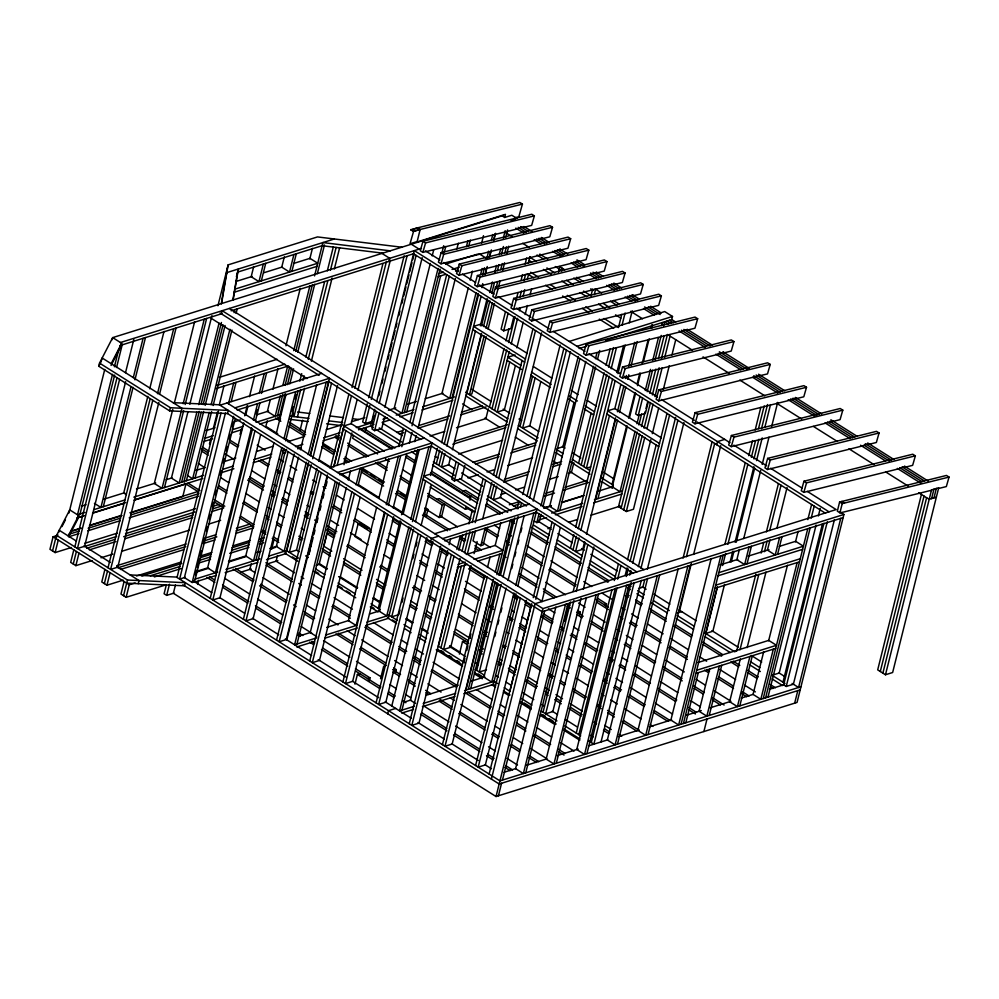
<?xml version="1.0" encoding="UTF-8"?>
<svg xmlns="http://www.w3.org/2000/svg" width="999" height="999" viewBox="0 0 999 999"><rect width="100%" height="100%" fill="white"/><g stroke="black" fill="none" stroke-linecap="round" stroke-linejoin="round"><path stroke-width="1.5" d="M221.266 303.746L227.36 267.994M221.553 303.571L228.147 264.86L317.495 236.925L401.76 247.215M232.854 300.125L237.625 272.115M233.129 299.95L238.399 268.981L236.401 276.673M938.498 488.511L946.34 486.575L949.05 477.072L946.453 475.437L839.61 501.998L837.337 511.201L839.922 512.837L844.58 511.825L931.455 490.259M839.922 512.837L842.207 503.621L949.05 477.072M57.505 535.402L53.072 536.788L49.95 549.313L55.132 552.584L71.379 547.502M52.547 550.948L55.669 538.424M68.831 536.351L77.959 518.681L78.734 515.546L69.73 509.877L56.581 535.364L55.794 538.498L57.767 534.677M99.525 363.099L170.417 407.742L228.272 410.414L227.497 413.549L169.63 410.876L98.751 366.233L99.525 363.099L112.687 337.612L503.309 215.459M58.691 532.355L59.203 530.269L76.224 540.983M101.636 360.09L102.16 358.004L181.98 408.279L162.075 488.336L154.308 483.441L172.752 409.44M55.132 552.584L58.254 540.047M68.956 513.011L104.758 369.43M112.163 339.697L112.687 337.612L121.691 343.281L120.904 346.403L111.076 365.447M112.525 374.325L77.51 514.772L84.927 512.462M114.41 366.783L118.931 348.651M80.02 513.998L114.66 375.05M116.546 367.507L122.19 344.855M73.801 549.85L70.679 562.375L75.862 565.646L92.12 560.564M74.85 546.878L117.02 377.734M73.277 564.01L76.399 551.485M119.605 379.37L77.435 548.513L84.603 546.266L125.649 381.655M75.862 565.646L78.996 553.109M125.524 372.677L133.816 339.46M131.044 386.638L100.924 507.455L94.443 503.371M133.304 377.585L143.094 338.311M103.309 506.705L133.054 387.4M134.94 379.857L145.479 337.562M147.827 396.341L123.726 492.994L126.324 494.63M149.713 388.798L164.011 331.406M104.907 569.442L101.786 581.967L106.968 585.227L123.214 580.144M108.017 567.769L150.187 398.638M104.371 583.603L107.505 571.066M152.785 400.262L110.614 569.405L117.782 567.17L158.816 402.56M106.968 585.227L110.09 572.702M157.48 393.693L173.676 328.758M159.49 394.455L176.061 328.009M124.088 581.518L120.966 594.043L126.149 597.315L166.034 584.84M123.551 595.679L127.46 580.019L56.581 535.364M169.63 410.876L170.417 407.742M174.263 403.396L194.593 321.84M126.149 597.315L129.271 584.777L135.177 582.941M138.249 583.691L139.036 580.556L116.783 566.545M183.167 403.758L204.258 319.193M164.473 487.587L183.679 410.564M185.177 404.52L206.643 318.444M187.962 411.775L171.428 478.084L179.208 482.979L196.865 412.15M189.847 404.233L211.925 315.647M217.944 305.744L228.147 264.86M226.049 275.736L226.823 272.602L334.34 238.986M198.739 404.607L219.031 323.239M221.378 313.836L222.153 310.701L636.825 571.903M181.593 482.23L199.251 411.401M201.136 403.871L221.428 322.49M183.978 481.481L201.274 412.162M203.147 404.62L223.064 324.75M186.376 480.731L203.659 411.413M205.157 405.382L225.075 325.512M166.184 585.402L164.098 593.743L166.696 595.379L174.101 593.069M209.228 412.325L192.657 478.771L187.475 475.499M211.114 404.77L229.932 329.258M234.078 312.65L234.827 309.628M195.055 478.022L211.613 411.576M213.124 405.532L231.943 330.02M236.089 313.411L237.225 308.878M166.696 595.379L169.468 584.24M209.478 443.981L210.864 438.411M213.374 428.321L217.42 412.1M175.462 584.939L173.389 593.294L496.041 796.528L797.065 702.409L843.918 514.473L542.907 608.603L219.343 404.782L224.038 385.577M253.734 266.483L251.174 276.723L258.953 281.618L263.324 264.073M177.035 577.459L218.444 411.338M221.041 412.974L179.62 579.095L185.352 577.31M225.437 412.987L184.403 577.609L192.17 582.504L194.568 581.755L235.227 418.656M228.509 403.733L233.654 383.104M231.256 401.511L236.039 382.355M261.338 280.869L265.722 263.324M192.17 582.504L233.591 416.383M195.492 574.85L196.616 570.317M197.377 567.295L199.638 558.229M200.387 555.207L201.511 550.686M203.396 543.131L204.533 538.598M206.406 531.043L207.542 526.523M209.415 518.968L210.552 514.435M212.437 506.88L213.561 502.36M215.447 494.805L216.571 490.272M220.342 475.174L221.466 470.641M223.351 463.086L224.488 458.553M226.361 451.011L227.497 446.478M229.383 438.923L230.507 434.39M232.392 426.848L233.516 422.315M197.615 584.427L198.664 580.257M240.06 434.415L241.446 428.846M244.693 415.809L247.265 405.494M249.475 396.653L254.62 376.011M263.948 272.727L281.755 267.158L284.303 256.93M243.756 422.927L207.605 567.907L215.384 572.802L251.536 427.822M245.642 415.372L247.902 406.318M259.453 392.694L264.236 373.539M293.906 254.508L289.535 272.053L281.755 267.158M253.409 420.267L257.555 403.658M210.202 598.364L252.372 429.22M256.331 414.061L257.43 409.64M261.476 393.431L266.621 372.789M291.92 271.303L296.291 253.771M255.432 421.029L259.94 402.909M254.97 430.856L212.799 599.987L219.967 597.752L260.627 434.652M270.317 399.65L267.37 411.438L275.15 416.333L280.294 395.691M272.889 389.323L278.034 368.693M267.245 420.779L265.859 426.348L277.722 433.816M285.951 345.741L300.262 288.349M309.802 258.928L312.437 248.351M282.867 385.377L287.637 366.221M277.535 415.584L282.804 394.443M285.065 385.377L289.66 366.945M293.731 350.637L309.927 285.689M279.158 418.019L285.202 393.693M287.45 384.64L291.596 368.019M295.741 351.411L312.312 284.94M314.56 275.899L322.877 242.57L390.197 250.836M274.001 442.707L245.754 555.968L253.534 560.876L281.768 447.602M276.261 433.653L286.051 394.38M289.847 383.891L293.606 368.781M297.752 352.172L314.697 284.216M317.332 273.639L324.488 244.955M251.224 563.811L249.837 569.38L255.095 572.702M284.028 438.549L295.704 391.733M293.431 406.83L292.295 411.363L293.956 416.595L300.736 389.41M295.304 399.288L296.441 394.755M299.825 381.156L301.71 373.614M305.856 356.993L324.675 281.493M327.31 270.916L333.341 246.753M255.919 560.127L283.778 448.376M285.664 440.821L298.089 390.984M243.381 619.255L285.552 450.112M302.997 380.357L304.121 375.824M308.266 359.215L327.847 280.682M330.482 270.105L336.126 247.452M288.137 451.748L245.966 620.891L253.134 618.643L294.181 454.033M297.44 417.02L304.595 388.324M311.376 361.139L332.08 278.084M334.34 269.018L339.61 247.877M300.162 429.945L302.597 420.204M271.616 549.263L274.038 539.51M298.551 457.305L276.336 546.416L284.116 551.311L306.331 462.212M300.437 449.762L316.621 384.827M277.497 555.594L276.111 561.163L294.543 572.777M308.204 454.657L326.286 382.167M308.341 462.974L285.714 553.696L266.521 559.702M310.227 455.419L329.458 378.284L234.927 407.842M286.763 550.724L308.554 463.324M310.427 455.781L328.933 381.581M311.188 464.772L289.348 552.36L296.516 550.112L316.845 468.568M312.699 458.728L331.518 383.216M318.731 461.014L337.562 385.502M276.548 640.147L318.718 471.016M321.316 472.639L279.146 641.783L286.313 639.547L327.347 474.937M286.825 639.872L327.497 476.773M308.816 554.42L310.901 546.066M308.978 554.233L310.102 549.7M310.851 546.678L313.112 537.624M313.873 534.602L314.997 530.069M316.883 522.514L318.007 517.994M319.892 510.439L321.029 505.906M322.902 498.351L324.038 493.831M325.924 486.276L327.048 481.743M330.432 468.156L348.888 394.155M352.048 387.537L382.917 263.699M333.778 466.77L351.473 395.791M333.841 466.783L344.043 425.899L351.211 423.651L391.383 448.951M354.832 388.236L386.463 261.388M337.187 465.397L345.854 430.656M388.923 261.451L389.71 258.316L381.93 253.409M357.942 390.172L390.322 260.302M335.264 481.668L294.605 644.767L316.758 637.837M351.111 423.751L357.142 399.588M296.99 644.018L337.275 482.43M339.46 482.792L319.131 564.36L316.258 565.247M343.981 464.672L351.885 432.954M334.665 536.263L329.408 532.954L327.01 533.691L323.888 546.228L331.793 551.198M353.371 435.464L352.672 438.249L377.597 453.946M346.391 487.574L310.239 632.554L316.72 636.625M348.264 480.019L350.524 470.954M367.207 403.808L362.687 421.94L365.284 423.564L372.452 421.328M368.718 397.777L404.108 255.819M365.284 423.564L369.805 405.444M371.303 399.4L407.08 255.944M365.659 430.344L366.358 427.56M309.727 661.051L351.898 491.908M356.044 484.915L360.189 468.306M374.75 409.303L370.579 426.024L373.214 427.684M376.635 401.748L414.31 250.624L828.983 511.813M354.483 493.543L312.312 662.674L319.48 660.439L360.152 497.34M372.827 419.817L373.963 415.284M378.858 395.654L379.982 391.121M381.868 383.579L382.992 379.046M384.877 371.491L386.001 366.958M387.887 359.415L389.023 354.882M389.772 351.86L392.033 342.794M392.782 339.772L395.042 330.719M395.791 327.697L396.928 323.164M398.813 315.609L399.937 311.089M401.823 303.534L402.947 299.001M403.708 295.979L405.969 286.925M406.718 283.903L408.978 274.837M409.727 271.815L411.988 262.762M412.737 259.74L414.248 253.696M514.91 217.745L518.818 216.771L522.44 204.096L519.855 202.472L417.594 227.847L420.154 229.458L417.07 241.983L505.469 214.335L504.682 217.47L502.097 215.834M376.386 411.476L372.015 429.021L374.613 430.656L381.78 428.409L384.69 416.72M358.054 485.676L362.575 467.557M379.22 403.384L416.121 255.382M374.613 430.656L378.983 413.111M384.877 407.18L422.165 257.667M370.991 529.87L360.464 523.239L358.067 523.988L354.945 536.513L368.107 544.805M430.307 263.449L394.168 408.429L401.935 413.324L438.086 268.356M432.192 255.906L433.703 249.862M376.623 507.355L348.389 620.616L356.156 625.511L384.403 512.25M378.883 498.289L388.673 459.028M441.845 253.247L443.731 245.704M404.32 412.587L440.097 269.118M444.243 252.497L445.741 246.466M406.718 411.838L440.609 275.899M398.851 446.59L403.371 428.471M386.288 504.707L398.339 456.381M342.894 681.942L385.065 512.799M401.823 446.715L405.969 430.107M388.299 505.469L400.724 455.631M409.802 422.639L446.703 274.65M387.662 514.435L345.492 683.578L352.659 681.33L393.693 516.72M412.013 425.786L449.3 276.273M456.83 249.051L458.291 243.207M393.169 507.904L406.73 453.534M409.365 442.969L412 432.392M414.672 441.67L416.171 435.626M418.057 428.072L455.332 278.571M354.97 684.178L357.392 674.437L359.79 673.688M466.433 246.641L467.894 240.796M378.246 608.354L400.087 520.766M401.586 514.722L417.782 449.787M468.818 245.891L470.279 240.047M401.186 521.953L378.971 611.063L386.738 615.958L408.953 526.86M403.059 514.41L419.255 449.463M369.255 680.619L369.955 677.834L355.469 668.718M468.306 287.762L441.945 393.494L449.712 398.389L476.073 292.657M470.192 280.207L472.452 271.141M410.839 519.305L428.908 446.815M481.605 243.232L483.491 235.689M410.976 527.597L388.349 618.344L366.196 625.274M412.475 521.578L432.08 442.932L337.55 472.49M413.561 529.233L391.72 616.845L398.888 614.597L400.025 610.064M415.447 521.678L425.611 480.906M430.557 475.536L437.337 448.351M480.594 274.538L482.105 268.494M380.557 678.746L383.678 666.221L386.064 665.471M376.074 702.834L418.244 533.703M452.11 397.639L478.096 293.419M482.604 275.312L484.49 267.744M486.75 258.704L488.636 251.149M491.271 240.584L492.769 234.54M436.326 463.811L439.722 450.224M441.595 442.669L478.496 294.68M401.898 602.522L403.034 597.989M412.824 558.716L413.948 554.183M415.834 546.628L416.97 542.095M421.103 525.486L431.281 484.702M424.538 514.385L425.574 510.202L427.959 509.465L426.223 516.421M481.98 286.651L482.742 283.629M484.99 274.575L486.501 268.531M489.135 257.954L490.646 251.91M493.656 239.835L495.167 233.791M481.98 287.675L482.729 284.653M485.377 274.088L487.25 266.533M489.51 257.467L491.396 249.925M493.656 240.859L495.541 233.304M420.829 535.327L378.658 704.47L385.826 702.235L426.873 537.624M438.923 465.447L442.307 451.86M444.193 444.305L481.093 296.303M444.905 453.484L441.508 467.082L448.676 464.835L450.561 457.292M446.79 445.941L475.412 331.144M480.357 325.786L487.125 298.601M481.468 325.799L487.874 300.125M489.76 292.57L492.395 282.005M494.655 272.939L496.54 265.397M499.175 254.82L500.674 248.776M503.309 238.212L505.194 230.657M395.529 672.402L396.228 669.617L393.594 667.956M452.447 449.737L481.443 333.429M466.133 396.141L481.605 334.116M483.491 326.561L489.885 300.886M491.77 293.331L494.405 282.767M497.415 270.679L498.926 264.648M501.56 254.071L503.446 246.516M505.706 237.462L507.579 229.907M387.724 713.81L388.511 710.676L395.679 708.428M430.681 541.533L431.456 538.399L438.623 536.163M391.783 705.981L432.829 541.371M484.165 335.864L469.505 394.642L471.903 393.893L486.176 336.626M486.038 328.334L492.432 302.709M495.816 289.148L497.689 281.618M500.699 269.555L502.197 263.536M504.832 252.984L506.331 246.953M439.173 517.507L442.295 504.982L444.68 504.233L441.558 516.758L439.173 517.507L424.75 508.416M488.061 329.096L494.443 303.471M498.576 286.9L500.074 280.869M502.709 270.317L504.595 262.787M506.843 253.746L508.728 246.204M456.156 461.725L451.785 479.258L454.37 480.894L461.538 478.658L464.822 465.497M454.37 480.894L458.741 463.349M440.609 546.278L399.563 710.888L414.335 706.268M401.948 710.139L442.245 548.551M505.482 311.676L501.111 329.208L503.696 330.844L510.864 328.609L513.786 316.908M447.627 550.674L410.352 700.187L415.534 703.446M449.125 544.63L450.636 538.586M503.696 330.844L508.079 313.299M409.24 723.738L451.411 554.595M488.324 408.841L485.901 418.581L456.493 427.772M489.448 407.192L504.095 348.426M505.981 340.884L508.978 328.833M516.495 298.689L517.994 292.67M521.003 280.607L522.514 274.575M525.137 264.036L526.648 258.004M430.045 486.988L465.447 509.29L466.146 506.505M454.008 556.231L411.838 725.361L419.006 723.126L460.039 558.516M456.905 549.525L460.289 535.939M492.032 408.828L506.718 349.925M508.566 342.52L515.009 316.695M519.842 297.315L521.416 291.021M523.976 280.731L525.549 274.4M528.384 263.049L529.982 256.618M469.917 500.187L470.966 496.016L468.581 496.765L430.544 472.802M458.916 550.299L462.687 535.189M494.63 410.464L509.315 351.561M511.201 344.006L517.594 318.331M519.48 310.776L520.229 307.754M523.251 295.667L524.75 289.623M527.385 279.058L528.521 274.525M457.954 567.682L438.374 646.228L464.647 662.774M462.1 551.073L466.62 532.942M468.881 523.876L472.265 510.289M509.715 361.975L497.215 412.1L504.383 409.852L515.409 365.634M440.959 647.851L461.301 566.296M464.685 552.722L469.967 531.555M472.215 522.514L483.141 478.721M516.858 347.802L523.264 322.128M525.137 314.573L527.397 305.507M530.044 294.942L531.543 288.898M464.647 564.922L443.556 649.487L450.724 647.252L471.053 565.696M467.282 554.345L472.927 531.693M475.187 522.639L485.726 480.344M475.574 530.569L473.014 540.809L480.794 545.704L483.179 544.954L487.549 527.41M474.063 553.621L477.085 541.533M482.729 518.881L491.77 482.642M493.431 475.324L522.052 360.527M490.759 498.101L494.143 484.503M496.028 476.96L532.929 328.958M480.794 545.704L485.164 528.159M496.74 486.138L493.344 499.725L500.511 497.49L502.397 489.935M498.613 478.583L535.514 330.594M459.39 654.095L462.512 641.57L464.897 640.821M504.283 482.392L541.558 332.879M520.029 426.461L532.517 376.348M558.503 272.14L559.852 266.721M442.42 744.63L484.59 575.486M463.773 662.587L464.91 658.054M466.795 650.499L467.919 645.966M469.805 638.423L470.929 633.89M487.5 567.432L490.134 556.855M535.114 377.984L522.614 428.096L529.782 425.849L540.809 381.63M561.775 271.066L562.449 268.344M487.175 577.122L445.005 746.265L452.172 744.018L493.219 579.408M495.154 545.554L500.811 522.902M465.909 690.134L493.394 579.882M495.279 572.327L499.8 554.195M468.294 689.397L495.029 582.155M496.903 574.612L510.464 520.254M486.401 634.09L484.016 634.84L480.894 647.364L483.528 649.025M470.679 688.648L497.04 582.929M498.926 575.387L512.849 519.505M578.259 261.601L578.458 260.801L571.216 263.349L477.297 286.663L474.7 285.027L477.41 275.537L586.213 248.526L588.811 250.15L586.088 259.653L579.57 261.276M476.723 670.391L498.189 584.303M500.449 575.249L514.76 517.857M517.02 508.791L518.906 501.248M522.814 494.567L560.102 345.067M501.161 584.427L479.32 672.015L486.488 669.78M503.046 576.873L518.106 516.471M520.367 507.405L521.49 502.872M526.948 496.428L563.848 348.439M506.143 588.074L483.928 677.172L491.708 682.067L513.923 592.969M508.029 580.519L524.213 515.584M494.767 636.55L495.904 632.017M497.789 624.475L498.913 619.942M500.799 612.387L501.923 607.854M511.713 568.593L512.849 564.06M514.722 556.518L515.859 551.985M517.744 544.43L518.868 539.897M520.754 532.355L521.878 527.822M529.532 498.064L566.433 350.062M533.191 501.098L570.466 351.598M515.796 585.414L533.878 512.924M515.934 593.731L493.306 684.452L463.773 693.693M517.819 586.176L537.05 509.053L442.52 538.611M590.996 295.754L592.694 288.973M475.586 765.521L517.757 596.391M534.228 520.979L536.825 522.614L539.073 513.548M540.958 505.993L578.234 356.493M594.268 294.68L595.616 289.248M541.096 514.31L539.21 521.865L536.825 522.614M542.969 506.768L579.87 358.766M520.354 598.014L478.184 767.157L485.352 764.922L526.386 600.312M573.988 402.535L562.961 446.753L557.23 448.539M585.814 361.401L549.662 506.381L557.442 511.276L593.581 366.296M489.123 774.05L531.293 604.907M509.902 691.283L531.743 603.696M533.241 597.652L552.072 522.14M595.466 358.753L596.977 352.709M535.839 599.288L554.67 523.776M491.396 779.108L535.127 603.696L836.151 509.577L807.304 491.408M559.827 510.526L595.591 367.058M597.477 359.515L599.737 350.449M573.851 462.712L571.428 472.452L568.481 473.376M541.883 601.573L560.327 527.572M578.596 463.361L591.096 413.236M496.041 796.528L542.907 608.603M498.439 795.791L501.56 783.253M502.46 780.082L544.63 610.951M581.193 464.985L604.158 372.852M606.043 365.297L610.189 348.688M583.778 466.62L606.755 374.488M608.578 367.157L613.461 347.565M621.728 314.41L618.456 327.547L604.033 318.469M609.29 376.323L586.376 468.256L590.671 466.908M611.176 368.793L616.433 347.689M622.065 325.087L625.074 313.024M570.404 548.264L573.788 534.677M575.674 527.122L612.574 379.121M555.881 607.067L515.584 768.656L523.364 773.551L565.534 604.407M616.833 372.577L623.601 345.454M629.233 322.839L632.242 310.789M572.989 549.9L576.373 536.301M578.259 528.758L615.159 380.756M617.931 373.638L625.087 344.942M578.97 537.937L575.586 551.535L582.754 549.288L584.627 541.733M580.856 530.382L609.477 415.596M659.502 443.481L607.667 410.826L614.835 408.591L620.816 384.553M525.749 772.801L567.919 603.658M564.51 621.228L567.632 608.691L570.017 607.941M586.513 534.19L615.509 417.882M595.591 499.35L615.546 419.305M617.419 411.763L623.826 386.089M625.711 378.534L626.46 375.512M628.721 366.458L634.74 342.295M543.081 712.175L570.566 601.935M573.201 591.358L585.252 543.031M597.976 498.601L617.557 420.067M619.442 412.525L625.836 386.85M627.722 379.295L628.846 374.762M631.106 365.709L637.137 341.546M573.913 600.549L545.666 713.81L552.834 711.563L581.068 598.301M576.161 591.483L587.837 544.667M583.329 589.248L593.881 546.952M579.482 614.885L580.182 612.1L577.547 610.439M612.05 484.428L626.71 425.649M628.583 418.119L634.977 392.495M637.225 383.454L639.86 372.914M642.107 363.861L648.126 339.76M651.123 327.697L651.885 324.687M627.322 426.398L612.25 486.813L620.029 491.708L635.089 431.293M629.57 417.345L635.601 393.181M637.487 385.626L640.496 373.539M643.506 361.463L649.15 338.811M651.785 328.234L652.547 325.212M586.45 597.502L546.166 759.09L553.946 763.985L596.116 594.842M640.009 396.416L635.639 413.948L638.236 415.584L645.404 413.349L648.314 401.648M638.236 415.584L642.607 398.039M636.975 423.751L639.235 414.685M645.254 390.522L650.524 369.38M652.784 360.314L658.441 337.662M661.45 325.587L662.2 322.565M637.1 432.055L618.531 506.618L626.311 511.513L633.478 509.265L650.811 439.71M638.885 424.962L641.62 413.936M647.177 391.695L652.547 370.142M655.107 359.852L661.201 335.414M663.586 325.849L664.61 321.815L668.556 324.3M556.331 763.236L598.501 594.105M621.116 508.241L639.597 434.153M641.483 426.598L645.254 411.476M646.003 408.441L647.514 402.397M649.775 393.331L655.806 369.131M658.441 358.541L664.098 335.864M623.713 509.877L642.182 435.789M644.068 428.221L650.486 402.522M652.372 394.955L659.153 367.744M661.413 358.666L667.444 334.478L692.507 350.262M671.728 319.593L672.502 316.458L664.722 311.563L569.205 341.433M626.311 511.513L644.78 437.412M647.04 428.346L653.071 404.145M654.957 396.591L662.125 367.857M664.76 357.28L670.042 336.101M605.769 606.668L606.455 603.883L597.252 598.076M576.248 733.079L612.025 589.61M614.273 580.544L618.418 563.936M652.322 433.666L658.728 407.954M663.261 389.81L669.293 365.622M671.927 355.032L675.699 339.91M578.846 734.702L615.359 588.211M617.619 579.158L621.016 565.559M617.032 587.936L576.748 749.525L584.527 754.432L626.698 585.289M627.509 559.765L656.131 444.98M625.162 575.399L627.047 567.857M626.323 576.51L628.209 568.955M630.094 561.401L666.995 413.411M629.67 575.124L630.806 570.591M632.692 563.036L669.592 415.035M586.913 753.683L629.083 584.54M591.283 742.544L631.193 582.467M634.165 582.579L593.868 744.18L588.598 740.846M638.386 566.633L675.624 417.332M640.983 568.256L677.884 420.267M601.036 741.932L641.333 580.344M644.755 579.607L642.869 587.162L638.573 588.511M647.389 569.043L683.915 422.552M647.614 578.371L607.33 739.972L615.097 744.867L657.267 575.724M617.494 744.118L659.665 574.974M678.196 568.818L637.911 730.406L645.679 735.301L687.849 566.158M683.091 558.091L712.087 441.808M686.438 556.705L714.685 443.444M716.758 444.755L717.532 441.62L724.7 439.373M648.064 734.552L690.247 565.409M679.682 610.339L691.345 563.523M693.606 554.47L720.716 445.729M752.709 377.322L658.703 400.936L656.118 399.3L658.828 389.81L767.632 362.799L770.229 364.423L767.507 373.926L752.709 377.322L777.697 393.044M711.163 558.503L670.878 720.092L678.646 724.987L720.816 555.856M724.924 544.255L745.266 462.712M681.043 724.25L723.214 555.107M748.775 455.681L752.547 440.571M755.182 429.982L760.838 407.305M717.357 586.663L705.681 633.478L712.849 631.243L724.525 584.427M722.627 565.521L725.636 553.446M727.896 544.38L747.851 464.335M683.428 723.501L717.319 587.562M751.373 457.317L755.519 440.684M758.528 428.583L764.185 405.906M685.814 722.752L698.313 672.639M753.958 458.953L758.865 439.298M761.5 428.708L767.532 404.52M730.169 561.775L732.804 551.198M735.064 542.145L753.895 466.633M731.293 561.9L733.928 551.311M736.188 542.245L754.67 468.144M756.555 460.589L762.212 437.899M764.847 427.322L770.504 404.632M709.727 668.531L699.063 711.276L706.842 716.183L719.33 666.058M739.41 549.45L736.862 559.677L744.642 564.572L749.013 547.04M743.743 538.486L760.701 470.442M762.212 464.398L768.993 437.175M771.64 426.585L777.672 402.397M703.895 731.543L707.017 719.005M709.228 715.434L721.728 665.309M747.027 563.836L751.398 546.291M736.638 651.236L755.843 574.213M761.113 553.071L763.748 542.494M766.383 531.93L778.433 483.603M739.984 649.85L758.815 574.338M764.46 551.685L767.095 541.108M769.73 530.544L781.031 485.239M740.296 658.978L729.645 701.723L737.424 706.618L749.912 656.505M769.992 539.885L767.444 550.112L775.212 555.019L779.595 537.474M747.152 647.602L765.983 572.09M776.897 528.296L787.062 487.524M739.809 705.868L752.309 655.756M777.609 554.27L781.98 536.725M763.711 651.648L753.059 694.392L760.826 699.3L773.326 649.175M768.631 640.784L787.462 565.259M795.491 541.883L798.126 531.318M763.224 698.551L797.115 562.612M807.841 519.605L811.613 504.495M765.609 697.801L807.779 528.658M811.188 518.219L814.197 506.131M767.994 697.052L810.164 527.909M816.096 525.037L779.195 673.026L772.027 675.274M818.356 515.971L820.241 508.416M782.979 682.167L822.514 523.601M823.925 523.239L783.641 684.839L786.225 686.463L793.393 684.228L834.44 519.617M786.225 686.463L827.272 521.853M794.667 703.159L797.801 690.621M840.746 518.356L798.576 687.487L792.095 683.416M904.807 467.295L905.007 466.496L897.764 469.043L803.845 492.357L801.248 490.721L803.97 481.218L912.761 454.22L915.359 455.844L912.649 465.347L906.118 466.97M921.428 494.455L877.696 669.867L885.476 674.762L892.644 672.514L938.71 487.712L931.53 489.96L885.476 674.762M880.294 671.49L924.025 496.091M882.879 673.126L926.61 497.727M931.592 498.613L933.94 489.21M933.978 497.864L936.325 488.461M410.926 229.907L417.157 227.959L419.705 229.57L413.474 231.518L410.926 229.907L417.157 227.959M522.44 204.096L413.636 231.106L410.015 243.781L417.182 241.533M422.989 241.246L420.279 250.749L422.864 252.385L516.795 229.071L524.038 226.523L523.838 227.322L531.668 225.374L534.378 215.871L531.793 214.236L422.989 241.246L425.586 242.882L534.378 215.871M422.864 252.385L425.586 242.882M441.133 252.672L438.411 262.175L441.009 263.811L534.927 240.497L542.17 237.949L541.97 238.749L549.812 236.8L552.522 227.297L549.937 225.662L441.133 252.672L443.718 254.308L552.522 227.297M441.009 263.811L443.718 254.308M459.278 264.098L456.555 273.601L459.153 275.237L553.071 251.923L560.314 249.375L560.114 250.175L567.956 248.227L570.666 238.724L568.069 237.1L459.278 264.098L461.863 265.734L570.666 238.724M459.153 275.237L461.863 265.734M477.297 286.663L480.007 277.16L588.811 250.15M495.554 286.963L492.844 296.466L495.429 298.089L589.36 274.775L596.603 272.24L596.403 273.027L604.233 271.079L606.955 261.588L604.358 259.952L495.554 286.963L498.151 288.586L606.955 261.588M495.429 298.089L498.151 288.586M513.698 298.389L510.988 307.892L513.573 309.515L607.504 286.201L614.735 283.666L614.547 284.453L622.377 282.505L625.087 273.014L622.502 271.378L513.698 298.389L516.296 300.025L625.087 273.014M513.573 309.515L516.296 300.025M531.843 309.815L529.12 319.318L531.718 320.941L625.636 297.627L632.879 295.092L632.679 295.879L640.521 293.943L643.231 284.44L640.646 282.804L531.843 309.815L534.428 311.451L643.231 284.44M531.718 320.941L534.428 311.451M549.987 321.241L547.265 330.744L549.862 332.38L643.781 309.053L651.023 306.518L650.824 307.305L658.666 305.369L661.375 295.866L658.778 294.23L549.987 321.241L552.572 322.877L661.375 295.866M549.862 332.38L552.572 322.877M586.263 344.093L583.553 353.596L586.138 355.232L680.069 331.918L687.312 329.37L687.112 330.169L694.942 328.221L697.664 318.718L695.067 317.083L586.263 344.093L588.861 345.729L697.664 318.718M586.138 355.232L588.861 345.729M622.552 366.945L619.83 376.448L622.427 378.084L716.345 354.77L723.588 352.222L723.388 353.022L731.231 351.074L733.94 341.571L731.355 339.947L622.552 366.945L625.137 368.581L733.94 341.571M622.427 378.084L625.137 368.581M658.703 400.936L661.425 391.433L770.229 364.423M695.117 412.662L692.394 422.165L694.992 423.788L788.91 400.474L796.153 397.939L795.953 398.726L803.795 396.79L806.505 387.287L803.92 385.651L695.117 412.662L697.702 414.298L806.505 387.287M694.992 423.788L697.702 414.298M832.242 421.578L840.072 419.642L842.794 410.139L840.196 408.504L731.393 435.514L728.683 445.017L731.28 446.653L825.199 423.339L832.442 420.791M731.28 446.653L733.99 437.15L842.794 410.139M767.682 458.366L764.972 467.869L767.557 469.505L861.488 446.191L868.718 443.643L868.531 444.443L876.36 442.495L879.07 432.992L876.485 431.356L767.682 458.366L770.279 460.002L879.07 432.992M767.557 469.505L770.279 460.002M803.845 492.357L806.555 482.854L915.359 455.844M98.751 366.233L101.374 361.126M111.164 363.673L121.691 343.281M61.938 526.61L65.447 519.805M68.207 535.939L78.734 515.546M237.824 272.053L323.251 245.342M235.764 281.543L252.085 276.436M293.631 263.449L309.952 258.341L317.719 263.237L234.64 289.223M233.853 292.357L316.945 266.371M504.682 217.47L511.825 215.247L517.007 218.506M120.467 342.507L421.478 248.376M511.076 220.354L515.521 218.968M119.68 345.642L222.19 313.586M231.106 310.789L414.086 253.571M445.704 264.086L477.559 254.121M438.998 273.514L443.344 272.153M452.035 269.43L459.265 267.17M438.224 276.648L445.454 274.375M455.594 271.204L458.491 270.304M219.493 377.31L277.123 359.29M216.933 385.439L284.902 364.185M216.146 388.574L288.549 365.934M219.98 405.194L321.678 373.389M237.1 410.052L328.671 381.418M206.044 430.619L214.972 427.822M234.328 421.765L240.284 419.905M256.668 414.785L268.581 411.064M204.495 438.424L213.324 435.664M232.48 429.682L242.782 426.448M256.044 422.302L281.081 414.473M203.709 441.558L212.55 438.798M231.693 432.804L242.008 429.582M259.678 424.063L280.307 417.607M515.072 354.97L507.904 357.217L521.016 365.472M576.972 346.328L672.502 316.458M579.133 348.539L586.488 346.241M605.594 340.272L671.778 319.568L675.724 322.053M81.593 506.168L86.051 504.782M103.834 499.213L124.6 492.719M136.463 489.011L155.744 482.992M166.121 479.745L172.053 477.884M195.779 470.467L204.67 467.682M223.951 461.663L235.814 457.954M256.568 451.461L272.877 446.353M287.712 441.72L304.021 436.613M326.261 429.657L342.582 424.563M351.473 421.778L364.822 417.607M388.424 410.227L395.791 407.917M407.58 404.233L416.421 401.473M425.262 398.713L442.944 393.181M93.819 509.677L124.962 499.937M133.854 497.152L203.546 475.362M222.827 469.343L233.204 466.096M253.971 459.602L271.765 454.033M282.143 450.786L286.588 449.4M295.492 446.615L302.897 444.293M323.664 437.812L339.972 432.704M356.281 427.609L372.59 422.502M382.942 419.268L387.362 417.882M396.203 415.122L413.886 409.59M422.727 406.83L454.495 396.89M76.723 517.907L84.141 515.596M93.044 512.812L125.662 502.609M134.553 499.825L202.772 478.496M220.567 472.927L233.903 468.756M253.184 462.737L270.979 457.167M282.842 453.459L285.814 452.535M297.677 448.826L300.637 447.889M322.877 440.934L339.185 435.839M358.466 429.807L371.815 425.636M382.167 422.402L389.535 420.092M399.837 416.87L413.099 412.724M421.94 409.965L452.884 400.287M77.71 517.844L83.641 515.996M92.532 513.211L123.664 503.471M134.041 500.237L185.926 484.003L182.805 496.54L130.919 512.762M70.804 531.243L81.144 528.009M90.01 525.237L121.029 515.534M129.895 512.762L197.852 491.52M73.102 530.844L80.519 528.521M89.41 525.736L122.028 515.546M68.956 534.265L79.308 531.031M88.162 528.259L120.667 518.094M131.006 514.86L198.963 493.606M396.753 432.467L402.634 430.619M418.806 425.562L449.675 415.909M461.438 412.237L482.017 405.794M68.594 536.825L78.933 533.591M87.8 530.819L120.305 520.654M129.171 517.882L198.601 496.166M399.338 434.09L403.746 432.717M418.456 428.121L447.852 418.931M461.088 414.785L486.076 406.968M84.678 543.344L117.183 533.179M126.049 530.407L195.479 508.703M329.782 467.594L424.313 438.037M430.032 436.051L444.73 431.456M84.153 546.615L116.646 536.451M125.512 533.678L194.942 511.963M212.675 506.431L218.581 504.582M86.738 548.251L114.81 539.472M123.676 536.7L193.107 514.985M212.312 508.978L221.179 506.206M89.336 549.875L115.921 541.57M124.788 538.798L192.745 517.544M211.95 511.538L223.764 507.842L214.548 502.035M339.722 474.7L431.306 446.066L526.436 505.993M454.657 441.221L507.592 424.675M452.847 444.243L505.769 427.684M100.986 557.792L112.8 554.095M121.666 551.323L189.623 530.069M208.828 524.063L220.642 520.367M458.541 454.008L502.647 440.222M116.721 565.746L186.164 544.03M203.883 538.486L215.709 534.79M236.388 528.321L249.688 524.163M117.845 567.832L185.789 546.59M204.995 540.584L216.82 536.888M236.026 530.881L252.272 525.799M120.429 569.467L183.953 549.6M203.159 543.606L214.972 539.91M235.664 533.441L253.384 527.897M472.877 462.4L499.338 454.12M512.574 449.987L536.101 442.632M475.474 464.036L498.988 456.68M510.751 452.997L535.751 445.179M136.513 575.998L180.831 562.137M200.037 556.131L211.85 552.435M232.542 545.966L250.262 540.422M141.808 575.973L181.706 563.498M200.899 557.492L211.251 554.258M231.93 547.802L249.65 542.257M260.002 539.023L264.423 537.637M150.312 575.761L179.857 566.52M199.063 560.514L210.876 556.818M231.568 550.349L249.288 544.805M259.628 541.57L262.587 540.646M467.932 477.947L478.221 474.725M487.05 471.965L494.393 469.667M507.629 465.534L532.617 457.717M154.383 576.935L180.969 568.618M198.701 563.074L210.514 559.378M229.72 553.371L248.926 547.365M259.265 544.13L263.699 542.744M196.016 571.528L207.829 567.832M228.509 561.363L246.229 555.831M256.568 552.597L261.001 551.211M269.867 548.439L277.247 546.128M196.878 571.952L208.729 568.244M229.483 561.75L245.791 556.655M270.991 548.776L275.437 547.377M436.913 499.338L439.298 498.588L470.891 518.481M463.186 491.121L465.584 490.372L478.746 498.663M504.333 479.445L529.32 471.628M552.847 464.273L561.663 461.513M503.983 481.993L527.497 474.637M552.497 466.82L561.313 464.06M194.93 579.195L217.77 572.052M225.949 569.492L259.915 558.878M268.781 556.106L286.501 550.561M194.143 582.33L216.296 575.399M225.162 572.627L257.655 562.474M240.809 572.202L251.186 568.955M267.495 563.861L277.872 560.614M500.849 494.517L505.269 493.144M515.559 489.922L524.375 487.162M549.375 479.345L558.191 476.585M465.447 509.29L467.844 508.541M509.315 504.757L519.605 501.535M546.066 493.256L553.421 490.959M565.184 487.287L587.237 480.382M513.374 505.919L519.255 504.083M544.243 496.266L554.545 493.056M563.361 490.297L588.349 482.48M434.74 533.716L529.27 504.158M544.068 507.879L551.411 505.581M561.713 502.36L583.753 495.467M543.931 508.179L551.298 505.869M561.613 502.647L583.703 495.741M598.438 491.133L613.174 486.525M444.692 540.821L536.263 512.187M539.922 516.758L542.869 515.834M551.698 513.074L582.642 503.396M594.43 499.712L622.414 490.959M539.135 519.892L546.553 517.569M555.344 514.822L582.042 506.468M593.643 502.847L621.977 493.981M547.864 528.708L550.824 527.784M568.568 522.24L577.447 519.468M590.759 515.297L620.329 506.056M466.233 554.482L495.192 545.417L502.972 550.324L474.013 559.378M458.079 564.36L465.322 562.087M457.305 567.482L467.432 564.323M477.572 561.151L502.185 553.446M298.639 636.176L310.464 632.479M326.71 627.397L348.863 620.466M369.543 614.01L379.882 610.776M325.624 635.064L356.631 625.374M366.97 622.14L389.135 615.209M296.778 646.977L314.498 641.433M324.837 638.199L357.33 628.034M843.144 517.607L542.12 611.725L227.085 413.286M719.967 564.959L737.774 559.403M748.151 556.143L768.93 549.65M779.307 546.403L795.629 541.308L803.408 546.203L718.83 572.639M936.375 497.115L929.207 499.35L918.68 492.732M367.557 678.583L369.955 677.834M393.843 670.366L396.228 669.617M577.797 612.849L580.182 612.1M604.07 604.632L606.455 603.883M718.056 575.774L802.622 549.338M715.709 585.177L800.286 558.728M714.934 588.311L799.5 561.863M677.447 612.999L681.755 611.65M403.608 702.285L410.989 699.987M425.761 695.366L458.254 685.202M471.553 681.043L484.84 676.885M423.201 703.496L455.694 693.331M464.547 690.559L494.093 681.318M401.735 713.086L413.549 709.402M422.415 706.63L454.907 696.465M697.789 662.587L768.718 640.396L776.498 645.304L696.703 670.254M695.928 673.388L775.711 648.426M504.033 772.264L515.896 768.556M526.286 765.309L547.04 758.815M557.417 755.569L578.184 749.075M588.561 745.841L607.842 739.809M618.219 736.563L638.973 730.069M649.362 726.822L671.603 719.867M686.425 715.234L701.261 710.601M710.152 707.816L730.918 701.323M741.295 698.076L753.159 694.367M769.467 689.26L784.29 684.627M800.961 686.75L499.95 780.868L176.386 577.06L130.095 574.924M800.187 689.872L499.175 784.003L182.817 584.74M173.052 402.647L219.343 404.782M127.46 580.019L185.327 582.692L184.54 585.826L126.673 583.154M383.291 253.222L322.103 245.704M297.515 412L309.777 413.499M329.695 415.934L343.481 417.619M352.672 418.743L358.803 419.493M290.647 416.196L309.003 418.431M328.883 420.866L342.645 422.54M289.86 419.33L308.216 421.566M326.573 423.813L341.87 425.674M687.549 329.508L712.537 345.254M723.064 351.873L749.362 368.444M758.566 374.238L784.864 390.809M795.379 397.427L821.678 413.998M830.881 419.792L857.192 436.363M867.706 442.994L894.005 459.552M904.532 466.183L928.196 481.093M524.288 226.686L532.18 231.656M541.396 237.462L549.3 242.445M559.84 249.076L567.732 254.058M576.947 259.865L584.852 264.835M596.703 272.302L603.284 276.448M613.823 283.079L621.728 288.062M632.255 294.693L638.836 298.838M650.686 306.306L661.226 312.937M520.579 226.598L528.483 231.581M539.01 238.212L546.915 243.194M557.442 249.825L564.035 253.971M575.886 261.438L583.778 266.408M592.994 272.215L600.899 277.198M611.438 283.828L619.33 288.811M629.87 295.442L637.762 300.412M648.301 307.055L660.152 314.523M669.38 320.317L673.326 322.802M683.853 329.433L710.152 345.991M719.355 351.798L746.965 369.193M756.168 374.987L782.479 391.558M792.994 398.176L819.292 414.747M829.807 421.366L854.794 437.112M865.321 443.731L891.62 460.302M902.134 466.933L924.487 481.006M518.194 227.347L526.086 232.33M536.625 238.961L544.517 243.931M555.057 250.574L562.961 255.544M573.488 262.188L580.069 266.333M590.609 272.964L598.513 277.947M609.04 284.578L616.945 289.548M627.472 296.191L635.376 301.161M644.592 306.968L656.443 314.435M666.995 321.066L670.941 323.551M681.455 330.182L706.443 345.916M718.281 353.371L743.268 369.106M753.783 375.736L780.082 392.295M790.609 398.926L816.907 415.497M827.422 422.115L852.409 437.862M864.247 445.304L889.222 461.051M899.749 467.669L922.102 481.755M515.796 228.097L523.701 233.067M534.228 239.71L540.821 243.856M552.672 251.323L560.564 256.293M571.103 262.924L577.684 267.083M589.535 274.538L596.116 278.684M606.655 285.327L614.56 290.297M625.087 296.94L631.668 301.086M643.518 308.541L654.058 315.185M679.07 330.919L705.369 347.49M715.896 354.121L740.871 369.855M788.211 399.675L814.51 416.233M825.037 422.864L850.024 438.598M860.539 445.229L885.526 460.964M897.364 468.419L921.028 483.329M505.457 232.455L512.137 236.663M522.677 243.294L529.258 247.44M539.797 254.083L547.689 259.053M559.54 266.521L564.81 269.842M576.66 277.297L583.241 281.456M595.092 288.911L601.673 293.057M613.523 300.524L618.793 303.846M630.644 311.313L642.494 318.768M703.034 356.88L729.332 373.451M739.847 380.082L764.834 395.816M776.673 403.271L801.648 419.006M813.486 426.461L837.162 441.371M848.988 448.826L873.975 464.56M885.813 472.015L908.166 486.101M537 254.995L543.556 259.116M555.344 266.546L560.589 269.855M573.701 278.109L580.257 282.23M590.734 288.836L593.356 290.484M610.401 301.223L616.945 305.344M529.832 257.23L536.388 261.363M546.878 267.957L554.732 272.914M566.533 280.344L573.089 284.478M583.566 291.084L591.433 296.029M603.234 303.459L609.777 307.592M529.058 260.364L531.668 262.013M543.468 269.443L551.336 274.4M561.813 281.006L568.369 285.127M580.169 292.557L586.725 296.691M598.513 304.121L605.069 308.241M615.559 314.847L620.804 318.157M530.644 272.24L538.511 277.185M550.299 284.615L555.544 287.924M567.345 295.354L575.199 300.299M585.689 306.905L592.245 311.039M527.235 273.714L533.791 277.847M545.591 285.277L552.147 289.398M562.624 296.004L570.491 300.961M582.292 308.391L588.836 312.525M599.325 319.118L613.748 328.209M479.008 253.671L486.775 258.566M411.051 229.47L413.636 231.106M841.857 501.398L844.455 503.034M839.61 501.998L842.207 503.621M477.41 275.537L480.007 277.16M658.828 389.81L661.425 391.433M731.393 435.514L733.99 437.15M803.97 481.218L806.555 482.854M425.437 250.874L439.935 260.002M443.893 262.5L458.391 271.628M462.35 274.126L475.536 282.43M479.483 284.915L493.993 294.056M497.939 296.541L512.45 305.682M516.396 308.167L530.906 317.307M533.541 318.968L549.363 328.933M553.309 331.418L584.952 351.348M588.911 353.846L620.554 373.776M624.512 376.261L657.467 397.028M661.425 399.513L694.38 420.279M697.015 421.94L729.944 442.682M733.878 445.154L766.658 465.809M770.591 468.281L802.06 488.099M840.034 512.025L843.918 514.473M411.313 244.231L419.093 249.126M413.524 253.746L825.574 513.299M527.41 353.521L480.756 324.138L473.601 326.373L525.424 359.028M614.835 408.591L661.475 437.974M533.429 366.546L551.798 378.109M571.465 390.497L578.021 394.63M587.2 400.412L596.391 406.193M472.814 329.508L524.65 362.162M606.88 413.961L658.716 446.603M531.505 372.09L551.186 384.478M569.542 396.041L577.41 400.999M585.289 405.956L594.467 411.738M507.117 360.352L521.553 369.43M530.731 375.212L550.399 387.612M568.768 399.175L575.324 403.309M584.502 409.091L593.681 414.872M471.578 389.185L491.333 401.635M503.184 409.091L509.765 413.236M518.981 419.043L521.615 420.704M529.52 425.686L538.736 431.493M562.437 446.416L565.072 448.076M572.964 453.059L580.869 458.029M603.246 472.127L613.786 478.758M465.621 392.195L507.867 418.806M518.394 425.437L538.149 437.874M556.58 449.488L563.161 453.633M572.377 459.44L589.497 470.229M601.348 477.684L613.199 485.152M466.258 396.216L507.08 421.928M517.619 428.571L537.362 441.009M555.806 452.622L562.387 456.768M570.279 461.738L590.034 474.188M601.885 481.655L612.424 488.286M462.574 403.883L471.79 409.702M484.965 417.994L499.463 427.122M515.272 437.087L528.446 445.379M553.471 461.151L557.43 463.636M570.591 471.928L586.401 481.893M229.32 308.466L643.993 569.655M220.155 313.062L319.106 375.387M328.346 381.218L420.791 439.448M535.676 511.813L633.403 573.364M382.48 423.139L402.26 435.601M435.214 456.356L437.849 458.017M448.401 464.66L454.995 468.818M461.588 472.964L482.679 486.251M499.812 497.052L518.269 508.678M538.049 521.128L551.236 529.433M557.829 533.591L572.327 542.719M581.555 548.538L584.19 550.199M590.784 554.345L617.145 570.953M642.195 586.738L646.153 589.223M654.07 594.205L669.879 604.17M679.108 609.989L696.178 620.729M711.9 630.644L738.124 647.165M751.236 655.419L761.725 662.025M778.77 672.764L785.326 676.897M211.264 318.331L306.93 378.596M371.353 422.889L374.001 424.55M379.27 427.872L401.685 441.995M414.86 450.299L417.507 451.96M433.316 461.925L454.42 475.212M459.69 478.533L480.781 491.82M487.375 495.966L511.101 510.914M533.516 525.037L549.338 535.002M557.242 539.984L582.292 555.756M590.209 560.739L615.259 576.523M628.446 584.827L631.081 586.488M637.674 590.634L644.255 594.792M653.483 600.599L669.305 610.564M677.21 615.546L694.255 626.273M704.732 632.891L734.889 651.885M750.624 661.788L759.802 667.569M772.914 675.824L785.002 683.453M375.849 429.345L399.575 444.293M411.451 451.773L416.72 455.094M432.542 465.059L453.633 478.346M456.268 480.007L480.007 494.955M486.588 499.1L507.692 512.387M531.418 527.335L548.551 538.136M556.468 543.119L581.518 558.891M589.422 563.873L614.472 579.657M627.659 587.961L630.294 589.622M636.887 593.768L643.481 597.926M651.385 602.909L667.207 612.874M676.423 618.681L693.468 629.407M705.269 636.85L730.182 652.534M749.849 664.922L760.339 671.528M772.127 678.958L782.617 685.564M486.638 503.633L502.435 513.586M511.65 519.393L514.285 521.041M531.393 531.818L548.501 542.607M555.082 546.753L581.406 563.324M587.986 567.469L609.053 580.744M363.436 428.284L394.905 448.101M406.705 455.544L415.884 461.326M431.63 471.228L477.672 500.237M485.564 505.207L500.049 514.335M511.888 521.79L514.522 523.451M530.319 533.404L547.427 544.18M555.332 549.15L580.332 564.91M588.236 569.88L607.979 582.317M626.398 593.918L629.158 595.666M635.751 599.812L642.332 603.958M650.237 608.94L666.046 618.893M675.262 624.7L692.382 635.476M702.921 642.12L722.677 654.57M733.216 661.201L739.797 665.346M747.702 670.329L758.241 676.96M770.092 684.427L775.361 687.749M359.74 428.196L392.52 448.851M405.631 457.117L414.81 462.899M625.461 595.579L628.096 597.24M635.988 602.21L641.258 605.531M650.486 611.338L666.283 621.291M674.188 626.273L691.308 637.062M703.159 644.53L721.603 656.143M730.818 661.95L738.723 666.92M747.939 672.739L757.167 678.546M770.329 686.837L772.964 688.498M477.622 503.284L430.969 473.901L423.801 476.136L475.636 508.791M344.043 425.899L384.215 451.198M343.256 429.021L379.545 451.885M423.027 479.27L474.862 511.913M466.645 507.792L473.226 511.938M494.293 525.199L499.55 528.521M508.766 534.315L511.401 535.976M527.197 545.929L544.305 556.705M550.886 560.851L577.21 577.434M583.791 581.58L591.695 586.55M602.222 593.181L611.438 598.988M385.464 458.903L389.398 461.376M402.51 469.642L411.688 475.424M622.327 608.104L624.962 609.765M631.555 613.91L638.136 618.069M647.352 623.875L663.161 633.828M671.066 638.798L688.186 649.587M700.037 657.055L706.63 661.201M719.792 669.505L735.601 679.457M744.817 685.264L755.356 691.895M486.688 528.434L498.526 535.901M506.431 540.871L509.065 542.532M526.173 553.309L541.97 563.261M549.862 568.231L576.186 584.815M335.839 435.664L339.772 438.149M347.64 443.106L368.619 456.318M377.797 462.1L386.988 467.882M400.099 476.148L410.589 482.754M427.634 493.494L469.817 520.054M485.614 530.007L497.452 537.474M506.668 543.269L509.303 544.93M525.099 554.882L542.207 565.659M548.788 569.805L575.112 586.388M596.178 599.65L608.154 607.192M630.544 621.303L637.125 625.449M645.029 630.431L660.839 640.384M670.054 646.191L687.175 656.98M706.93 669.417L709.565 671.078M718.781 676.885L733.278 686.013M742.494 691.82L749.075 695.966M334.765 437.237L338.698 439.722M347.877 445.504L366.233 457.067M375.412 462.849L387.212 470.279M400.337 478.546L409.515 484.328M427.872 495.891L442.295 504.982M596.54 602.135L608.391 609.602M620.254 617.07L622.889 618.731M629.47 622.877L636.051 627.022M645.279 632.829L661.076 642.794M668.98 647.764L687.424 659.377M704.545 670.167L708.491 672.652M717.719 678.458L733.516 688.411M741.42 693.393L746.69 696.715M440.372 516.008L457.48 526.785M482.492 542.532L490.384 547.514M503.546 555.806L506.181 557.467M521.977 567.407L539.085 578.184M545.666 582.33L565.409 594.767M578.571 603.059L585.152 607.205M289.573 422.29L305.394 432.255M322.527 443.044L335.701 451.348M344.93 457.155L351.523 461.313M362.063 467.944L384.465 482.067M397.652 490.359L406.88 496.178M425.324 507.804L427.959 509.465M325.075 445.641L329.008 448.114M363.112 469.592L367.045 472.077M370.979 474.55L374.912 477.035M378.846 479.508L382.779 481.98M401.136 493.556L405.07 496.028M593.418 614.66L605.269 622.127M617.132 629.595L619.755 631.256M626.348 635.401L632.929 639.56M642.145 645.366L656.643 654.482M665.858 660.289L684.303 671.915M696.153 679.37L705.369 685.189M714.585 690.996L730.394 700.948M277.959 417.22L280.594 418.881M289.822 424.7L305.632 434.665M322.764 445.454L334.628 452.922M343.856 458.728L349.126 462.05M360.989 469.53L383.391 483.641M396.578 491.945L405.806 497.752M275.574 417.969L280.844 421.291M288.748 426.273L304.57 436.238M321.703 447.028L333.566 454.495M344.106 461.138L346.74 462.799M361.238 471.94L383.641 486.051M395.504 493.518L406.056 500.162M423.551 513.436L449.875 530.019M460.402 536.65L465.671 539.972M474.887 545.766L481.468 549.912M519.63 573.963L536.75 584.74M543.331 588.886L556.493 597.177M567.02 603.808L569.655 605.469M422.477 515.009L447.49 530.769M460.651 539.06L464.597 541.545M475.124 548.176L479.07 550.661M519.88 576.361L536.987 587.137M543.568 591.283L554.095 597.926M567.27 606.218L569.892 607.867M576.598 612.1L583.191 616.246M591.096 621.216L602.946 628.683M625.337 642.794L630.606 646.116M639.822 651.922L655.631 661.875M663.536 666.845L681.967 678.471M693.818 685.926L704.357 692.569M712.262 697.552L724.113 705.019M576.848 614.497L582.117 617.819M591.333 623.626L603.196 631.093M615.047 638.561L617.682 640.222M624.263 644.367L630.844 648.513M638.748 653.496L654.557 663.448M663.773 669.255L682.217 680.868M694.068 688.336L703.284 694.143M712.512 699.949L720.416 704.932M285.627 438.798L289.585 441.296M298.801 447.102L301.436 448.763M318.581 459.552L331.755 467.857M340.984 473.676L348.888 478.646M358.117 484.465L379.208 497.752M393.706 506.88L402.922 512.687M227.148 402.947L542.295 601.46M548.339 608.791L554.932 612.936M573.726 627.035L578.995 630.344M588.211 636.151L598.751 642.794M611.925 651.086L614.56 652.747M622.452 657.729L627.722 661.051M635.626 666.021L651.435 675.973M660.651 681.78L677.772 692.569M690.946 700.873L700.162 706.68M393.319 519.168L399.9 523.314M426.223 539.897L432.804 544.043M440.709 549.013L448.601 553.983M469.667 567.257L485.464 577.197M495.991 583.841L498.626 585.489M514.41 595.441L518.369 597.926M524.95 602.072L531.53 606.218M543.369 613.686L552.584 619.492M392.245 520.741L398.826 524.887M425.149 541.47L431.73 545.616M440.946 551.423L447.527 555.569M468.593 568.831L484.39 578.783M513.349 597.015L517.295 599.5M525.187 604.482L530.457 607.792M542.295 615.259L552.959 621.977M560.864 626.947L563.498 628.608M571.403 633.591L576.66 636.9M585.889 642.719L597.739 650.174M609.59 657.642L613.548 660.139M620.129 664.285L625.399 667.607M634.615 673.413L650.424 683.366M658.329 688.336L676.76 699.962M688.623 707.429L696.515 712.399M541.346 616.907L551.885 623.551M561.101 629.358L563.736 631.018M570.329 635.164L576.91 639.31M584.815 644.293L596.665 651.76M609.84 660.052L612.474 661.713M619.055 665.858L625.649 670.004M633.541 674.987L649.35 684.939M658.566 690.746L675.686 701.535M688.86 709.827L695.454 713.973M257.193 445.204L265.097 450.187M279.595 459.328L283.554 461.813M290.135 465.971L296.728 470.117M312.55 480.082L316.496 482.567M323.089 486.725L325.724 488.386M336.263 495.017L344.18 499.999M357.355 508.304L374.488 519.093M389.123 533.266L395.704 537.412M422.028 553.995L428.608 558.141M437.824 563.948L444.405 568.094M465.472 581.356L481.268 591.308M511.538 610.377L514.173 612.037M522.065 617.007L527.335 620.329M539.547 630.269L548.763 636.076M557.979 641.882L560.614 643.543M568.518 648.526L573.788 651.835M581.693 656.818L593.543 664.285M606.718 672.577L609.353 674.238M615.933 678.383L622.514 682.542M630.419 687.512L646.228 697.464M655.444 703.284L672.564 714.06M229.483 439.835L238.711 445.641M261.114 459.765L269.031 464.747M276.935 469.717L280.881 472.215M288.798 477.197L292.744 479.682M311.201 491.308L313.836 492.969M333.604 505.419L341.521 510.402M354.695 518.706L369.193 527.834L366.808 528.583L353.621 520.279M386.788 539.822L394.68 544.792M419.692 560.551L427.584 565.521M435.489 570.491L442.07 574.637M464.448 588.736L478.921 597.852M490.771 605.319L493.406 606.98M509.203 616.92L513.149 619.417M519.73 623.563L526.311 627.709M229.733 442.245L237.637 447.227M258.729 460.514L267.957 466.321M277.185 472.127L279.82 473.788M287.724 478.771L292.994 482.092M310.127 492.882L312.762 494.542M332.53 506.993L341.758 512.812M358.067 523.988L371.241 532.28M387.025 542.22L393.606 546.366M419.93 562.949L426.523 567.095M435.726 572.902L442.307 577.047M464.685 591.146L479.17 600.262M489.697 606.893L493.643 609.378M509.44 619.33L512.075 620.991M519.967 625.961L525.362 629.358M537.212 636.825L547.752 643.468M555.656 648.438L558.291 650.099M566.196 655.082L571.465 658.391M580.681 664.21L592.532 671.665M604.383 679.133L607.017 680.794M614.922 685.776L621.503 689.922M629.407 694.904L645.217 704.857M654.432 710.664L670.242 720.616M519.018 627.622L525.611 631.768M537.462 639.235L546.678 645.042M555.906 650.849L558.528 652.509M566.433 657.479L570.392 659.977M579.607 665.784L591.458 673.251M603.321 680.719L607.267 683.204M613.848 687.349L620.441 691.495M628.334 696.478L644.143 706.43M653.358 712.237L667.856 721.365M225.287 453.946L233.204 458.928M251.648 470.541L264.835 478.846M274.051 484.665L276.698 486.326M284.603 491.296L289.872 494.617M307.005 505.419L309.64 507.08M330.731 520.354L338.636 525.337M350.499 532.817L361.039 539.448M383.903 554.757L390.484 558.903M416.808 575.486L424.712 580.456M432.604 585.426L439.185 589.572M461.563 603.671L476.048 612.787M486.575 619.417L490.521 621.915M506.318 631.855L508.953 633.516M515.896 640.147L522.489 644.293M534.34 651.76L543.556 657.567M551.46 662.549L555.407 665.034M563.311 670.017L568.581 673.338M576.485 678.309L588.336 685.776M601.51 694.068L604.145 695.729M610.726 699.874L617.32 704.033M625.212 709.003L641.021 718.955M650.237 724.774L652.871 726.423M202.372 447.077L208.953 451.223M249.812 476.96L264.31 486.088M272.215 491.071L274.85 492.732M282.767 497.714L288.037 501.036M305.17 511.825L309.128 514.323M327.572 525.949L336.8 531.755M201.298 448.651L207.879 452.797M248.739 478.533L263.237 487.674M272.465 493.481L275.1 495.142M281.693 499.288L286.963 502.609M305.419 514.235L308.054 515.896M314.648 520.042L317.282 521.703M327.822 528.346L335.726 533.329M201.548 451.061L208.129 455.207M247.677 480.119L263.486 490.072M271.391 495.054L274.026 496.715M281.943 501.698L287.213 505.019M304.345 515.809L308.304 518.306M326.748 529.932L334.665 534.902M347.827 544.555L364.947 555.332M380.744 565.284L388.636 570.254M413.648 586.013L421.541 590.983M429.433 595.966L436.026 600.112M458.391 614.198L472.877 623.326M484.715 630.781L487.35 632.442M327.01 533.691L333.591 537.837M346.753 546.128L365.184 557.742M379.67 566.858L387.562 571.84M412.575 587.587L420.467 592.557M429.682 598.364L434.952 601.685M458.641 616.608L473.114 625.724M483.653 632.355L486.276 634.015M503.521 644.879L506.156 646.54M512.749 650.686L519.33 654.832M531.181 662.3L540.409 668.106M549.625 673.913L553.571 676.41M560.164 680.556L565.422 683.865M573.326 688.848L586.5 697.14M598.351 704.607L600.986 706.268M607.579 710.414L614.16 714.572M623.376 720.379L639.185 730.331M484.016 634.84L486.65 636.5M502.447 646.453L505.082 648.114M512.986 653.096L519.58 657.242M531.431 664.71L540.646 670.516M548.551 675.499L552.497 677.984M560.402 682.954L564.36 685.451M573.576 691.258L585.426 698.726M597.277 706.193L601.236 708.678M607.817 712.824L614.41 716.97M622.302 721.952L636.8 731.081M198.414 463.586L205.007 467.744M220.829 477.697L228.734 482.679M245.866 493.469L259.041 501.773M268.269 507.592L270.904 509.253M278.821 514.235L284.091 517.544M301.223 528.346L303.858 530.007M343.631 558.666L362.063 570.267M376.536 579.395L385.751 585.189M410.764 600.948L417.345 605.094M426.561 610.901L431.818 614.21M455.519 629.133L469.992 638.261M499.325 658.99L501.96 660.639M509.865 665.621L516.446 669.767M528.309 677.235L537.524 683.041M545.429 688.024L549.375 690.509M555.968 694.655L562.549 698.801M570.454 703.783L582.305 711.251M604.695 725.349L611.276 729.507M619.18 734.477L621.815 736.138M322.377 548.788L330.282 553.771M343.444 562.062L360.552 572.839M376.348 582.792L384.24 587.762M410.564 604.345L417.145 608.491M425.05 613.461L431.63 617.607M454.008 631.705L468.481 640.821M218.818 485.814L226.698 490.771M243.756 501.51L256.868 509.777M266.059 515.571L268.681 517.22M276.548 522.177L281.805 525.486M298.851 536.226L302.797 538.711M322.627 551.198L330.519 556.168M343.681 564.46L360.801 575.237M376.586 585.189L383.166 589.335M409.503 605.918L416.084 610.064M425.287 615.871L430.557 619.18M454.245 634.103L468.731 643.231M479.395 649.949L482.017 651.598M497.827 661.563L501.785 664.048M508.366 668.194L514.947 672.339M526.81 679.807L537.337 686.45M545.242 691.42L547.877 693.081M555.781 698.064L561.051 701.385M570.267 707.192L582.117 714.66M593.98 722.115L596.615 723.776M604.507 728.758L609.777 732.08M217.745 487.387L226.935 493.169M242.67 503.084L257.105 512.175M266.296 517.969L268.918 519.617M276.785 524.575L280.719 527.06M299.088 538.623L301.71 540.284M462.512 641.57L467.782 644.879M479.632 652.347L482.267 654.008M498.076 663.96L500.711 665.621M508.616 670.604L515.197 674.75M525.736 681.38L536.263 688.024M545.491 693.83L548.126 695.491M554.707 699.637L561.288 703.783M569.193 708.766L581.043 716.233M603.446 730.331L608.703 733.653M319.505 563.723L327.397 568.706M340.559 576.997L357.667 587.774M373.464 597.714L380.045 601.86M406.368 618.443L412.949 622.589M422.165 628.396L427.435 631.718M449.812 645.804L460.339 652.434M296.441 550.062L299.076 551.735M305.669 555.881L308.304 557.542M318.856 564.185L326.773 569.168M338.636 576.648L357.093 588.274M372.927 598.239L379.508 602.397M405.881 619.005L412.475 623.164M421.703 628.97L428.296 633.129M449.4 646.415L465.222 656.38M475.774 663.024L478.409 664.685M495.554 675.486L498.189 677.147M506.106 682.13L511.376 685.451M523.239 692.931L533.791 699.575M541.708 704.557L544.343 706.218M552.247 711.201L557.529 714.522M565.434 719.505L577.31 726.985M590.496 735.289L593.131 736.95M188.087 483.116L199.887 490.546M214.31 499.637L224.8 506.243M240.534 516.158L253.983 524.712M262.824 530.194L265.796 532.142M273.314 536.8L278.559 540.109M184.378 483.029L198.801 492.12M239.46 517.732L253.883 526.81M261.75 531.768L265.684 534.253M272.24 538.374L278.796 542.507M286.638 550.649L298.501 558.129M315.647 568.918L324.875 574.737M338.062 583.041L355.207 593.843M371.029 603.808L380.257 609.615M388.174 614.597L397.402 620.416M403.996 624.575L410.589 628.721M419.817 634.54L426.411 638.686M475.199 669.417L484.428 675.237M493.656 681.056L497.614 683.541M504.208 687.699L509.478 691.021M521.353 698.488L531.893 705.132M541.133 710.951L556.955 720.916M564.86 725.898L580.681 735.863M292.395 556.93L296.341 559.415M316.084 571.853L318.718 573.513M338.461 585.951L342.42 588.436M346.366 590.921L350.312 593.406M371.366 606.68L374.001 608.329M392.432 619.942L396.378 622.427M441.133 650.611L443.893 652.359M449.163 655.669L451.798 657.33M457.067 660.651L459.69 662.312M478.134 673.925L482.08 676.41M524.238 702.959L529.495 706.281M542.669 714.572L545.304 716.233M549.263 718.718L553.209 721.216M284.54 552.947L297.727 561.251M313.549 571.228L324.101 577.872M337.287 586.176L355.744 597.802M370.242 606.942L378.159 611.925M387.387 617.732L396.615 623.551M404.533 628.533L411.126 632.692M419.031 637.674L425.624 641.82M437.5 649.3L462.549 665.084M474.413 672.552L482.33 677.534M492.882 684.178L495.516 685.838M503.421 690.821L510.014 694.979M520.566 701.623L531.118 708.266M540.347 714.085L556.168 724.05M564.085 729.033L579.907 738.998M436.238 649.787L462.574 666.37M474.425 673.838L482.33 678.821M491.545 684.627L495.504 687.112M503.409 692.095L508.678 695.416M520.529 702.884L531.068 709.515M540.284 715.321L554.77 724.45M563.985 730.257L579.795 740.209M301.124 576.923L303.758 578.583M311.651 583.553L320.866 589.36M334.028 597.652L352.447 609.253M373.514 622.514L393.256 634.952M401.148 639.934L407.729 644.08M415.634 649.05L423.526 654.02M433.104 662.312L459.453 678.908M476.573 689.685L492.382 699.65M500.287 704.62L505.544 707.941M517.407 715.409L527.934 722.04M537.162 727.846L551.648 736.975M560.864 742.781L574.038 751.086M265.871 562.737L292.195 579.32M298.776 583.466L301.411 585.127M310.627 590.933L319.842 596.728M333.004 605.019L350.112 615.809M365.909 625.749L392.232 642.332M398.813 646.478L406.718 651.448M414.61 656.43L421.191 660.576M266.121 565.147L292.445 581.73M309.553 592.507L318.768 598.314M331.93 606.605L350.362 618.206M364.835 627.322L391.158 643.905M399.063 648.888L405.644 653.034M413.536 658.004L420.242 662.225M432.105 669.692L457.13 685.464M467.657 692.095L491.371 707.03M497.952 711.176L504.545 715.321M516.396 722.789L525.611 728.596M534.827 734.402L550.636 744.367M558.541 749.337L565.122 753.483M413.911 660.489L420.492 664.635M431.031 671.278L456.056 687.037M465.272 692.844L490.297 708.603M498.201 713.586L503.471 716.907M516.633 725.199L525.861 731.006M533.766 735.988L549.562 745.941M558.778 751.748L564.048 755.069M262.999 577.672L289.323 594.255M306.431 605.032L315.647 610.839M328.808 619.13L338.024 624.937M347.24 630.731L355.132 635.714M361.713 639.86L388.037 656.443M394.617 660.589L402.522 665.559M410.776 673.014L417.37 677.16M427.909 683.803L441.071 692.095M450.299 697.901L454.245 700.399M460.826 704.545L487.175 721.141M495.079 726.111L500.349 729.432M513.511 737.724L522.739 743.531M530.631 748.513L546.441 758.466M235.652 568.468L254.071 580.082M260.652 584.228L286.975 600.811M293.556 604.957L296.191 606.605M304.096 611.588L314.623 618.219M338.311 633.141L352.797 642.257M360.689 647.24L385.701 662.986M233.254 569.218L252.997 581.655M259.578 585.801L285.901 602.385M304.333 613.985L313.549 619.792M335.926 633.89L353.034 644.667M359.615 648.813L385.939 665.396M392.644 669.617L400.549 674.6M408.454 679.57L415.035 683.716M425.574 690.359L430.844 693.681M440.059 699.487L451.923 706.955M459.815 711.925L484.84 727.697M492.744 732.667L499.338 736.812M511.188 744.28L520.404 750.087M529.62 755.893L538.848 761.7M392.894 672.027L399.475 676.173M408.703 681.98L415.284 686.126M425.824 692.769L428.459 694.43M438.998 701.061L452.16 709.352M458.753 713.511L485.089 730.094M491.67 734.24L498.264 738.398M510.114 745.866L519.33 751.673M528.558 757.479L536.451 762.449M224.875 578.433L249.875 594.18M257.779 599.163L282.779 614.909M301.211 626.523L311.738 633.154M323.589 640.609L349.912 657.192M356.493 661.338L381.506 677.097M389.772 684.552L396.353 688.698M405.582 694.505L410.839 697.826M424.013 706.118L449.038 721.89M455.619 726.036L481.968 742.632M488.548 746.777L495.142 750.923M506.993 758.391L517.532 765.022M209.365 576.685L214.635 580.007M222.527 584.977L248.851 601.56M255.432 605.706L281.755 622.29M298.876 633.066L302.822 635.551M312.038 641.358L314.673 643.019M322.565 647.989L347.577 663.748M206.98 577.434L214.872 582.405M222.777 587.387L247.777 603.134M255.682 608.116L280.694 623.863M297.802 634.64L300.437 636.301M309.64 642.107L313.599 644.592M321.491 649.562L347.814 666.146M355.719 671.128L380.856 686.962M388.761 691.945L395.342 696.091M403.246 701.061L405.881 702.722M421.69 712.674L446.715 728.446M454.62 733.416L479.645 749.188M487.537 754.158L494.13 758.303M505.981 765.771L512.562 769.929M357.392 674.437L379.782 688.536M387.687 693.518L394.28 697.664M420.616 714.26L446.953 730.843M453.546 735.002L479.882 751.585M486.476 755.731L493.056 759.889M504.907 767.357L510.177 770.666M193.394 581.018L211.776 592.594M219.668 597.564L244.618 613.286M252.497 618.244L278.771 634.802M285.339 638.935L311.613 655.481M318.182 659.615L345.766 676.997M352.335 681.131L378.596 697.677M385.164 701.81L411.426 718.356M417.982 722.489L444.23 739.023M452.097 743.98L478.346 760.514M484.902 764.647L491.471 768.768M84.066 545.929L110.24 562.425M53.072 536.788L129.271 584.777"/></g></svg>
